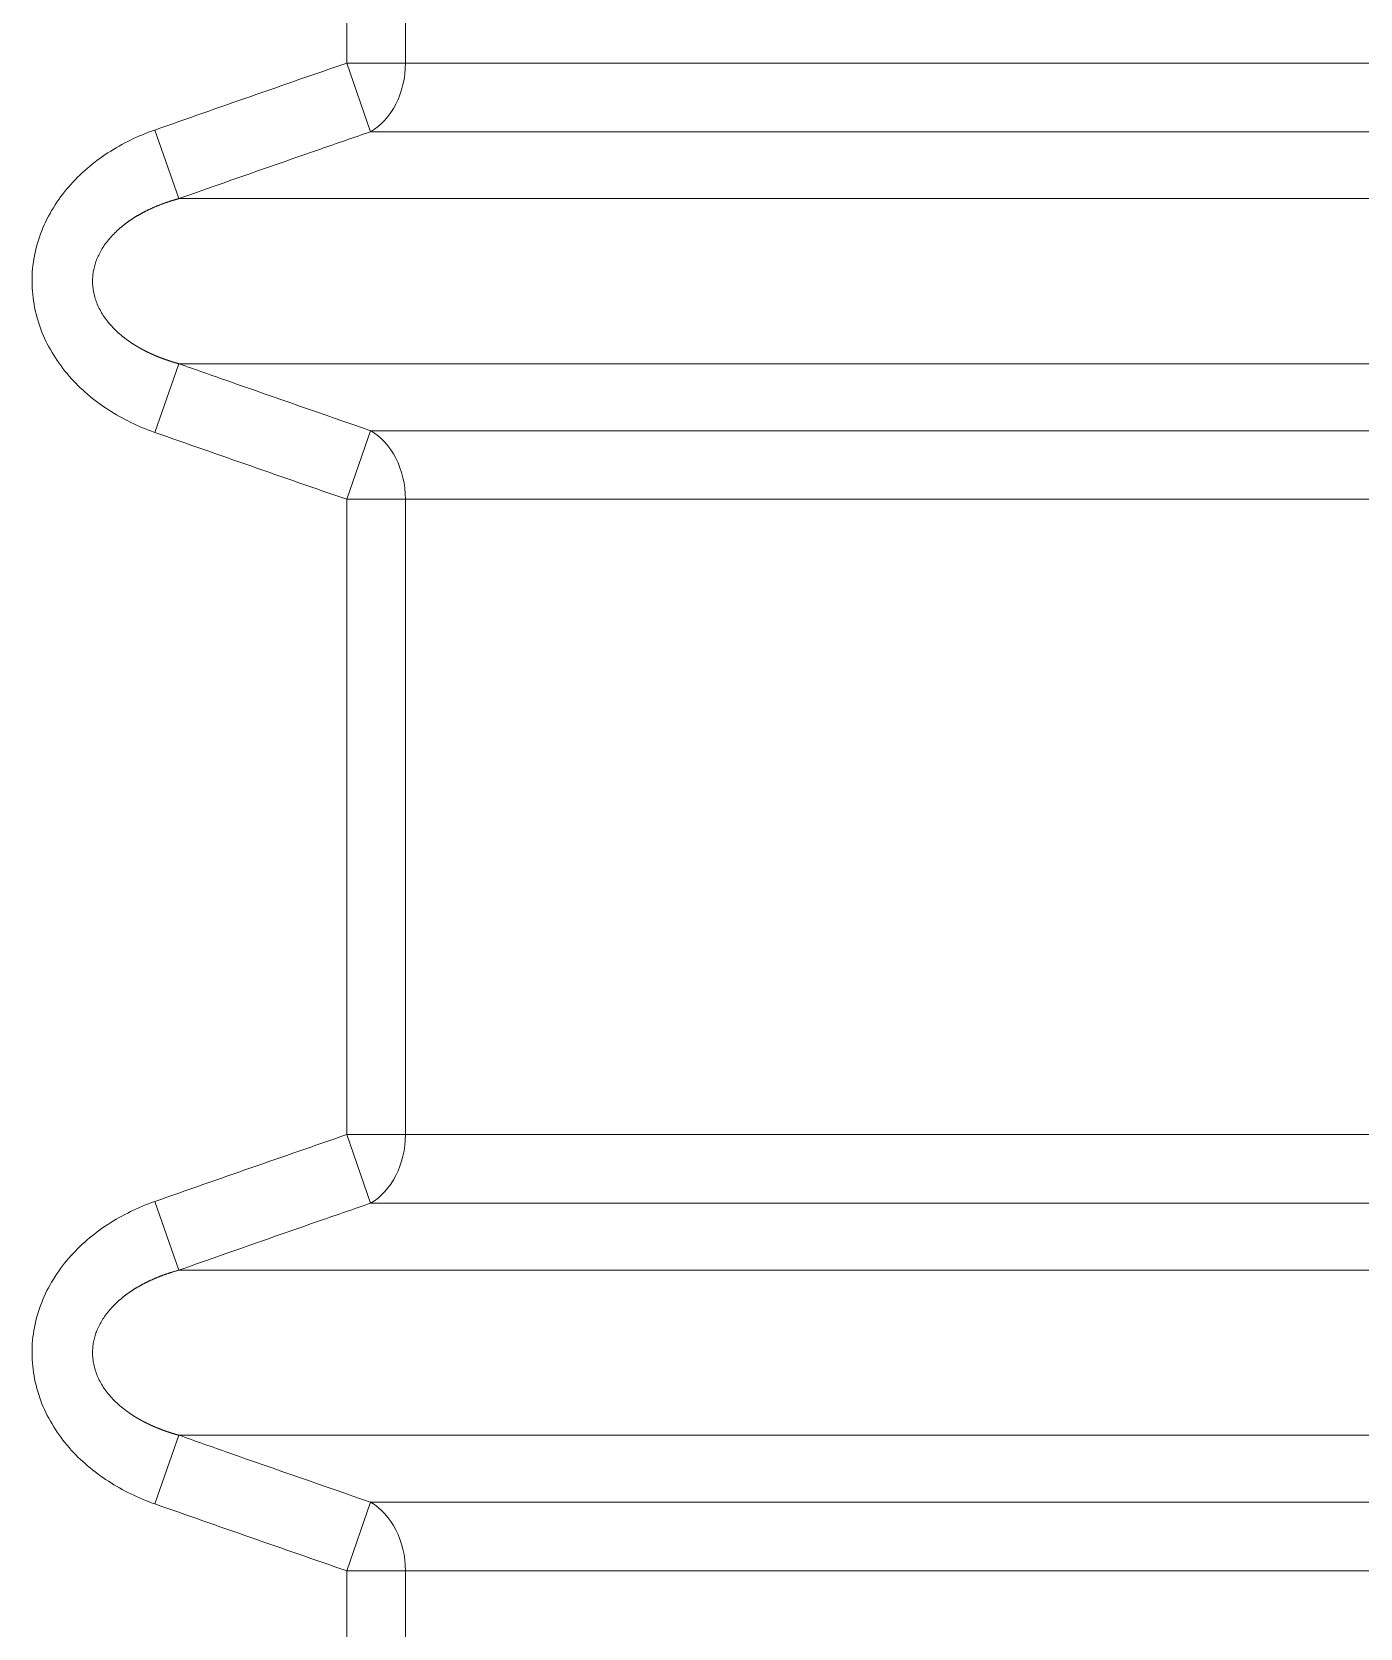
# Model space of a CAD drawing. Header units: millimetres. Extents: x 4664 to 8864, y -38 to 2932.
# Drawn here: x 7807.09 to 7830.21, y 1821.28 to 1849.06 of the extents above; entities that cross this region are included whole.
import ezdxf

# ---------------------------------------------------------------- set-up
doc = ezdxf.new("R2010")
doc.units = ezdxf.units.MM

msp = doc.modelspace()

# ---------------------------------------------------------------- linework, layer by layer
at = {"lineweight": 5}
for p, q in [((7812.571, 1859.573), (7812.571, 1848.517)), ((7813.59, 1848.517), (7813.59, 1859.573)), ((7812.571, 1848.517), (7866.152, 1848.517)), ((7812.571, 1848.517), (7812.983, 1847.323)), ((7809.227, 1847.352), (7809.648, 1846.158)), ((7812.983, 1847.323), (7864.958, 1847.323)), ((7865.931, 1846.158), (7809.648, 1846.158)), ((7809.227, 1842.09), (7809.648, 1843.285)), ((7865.931, 1843.285), (7809.648, 1843.285)), ((7812.571, 1840.925), (7812.983, 1842.119)), ((7864.958, 1842.119), (7812.983, 1842.119)), ((7812.571, 1840.925), (7812.571, 1829.869)), ((7812.571, 1840.925), (7866.152, 1840.925)), ((7813.59, 1829.869), (7813.59, 1840.925)), ((7812.571, 1829.869), (7866.152, 1829.869)), ((7812.571, 1829.869), (7812.983, 1828.674)), ((7809.227, 1828.704), (7809.648, 1827.509)), ((7812.983, 1828.674), (7864.958, 1828.674)), ((7865.931, 1827.509), (7809.648, 1827.509)), ((7809.227, 1823.441), (7809.648, 1824.636)), ((7861.57, 1824.636), (7809.648, 1824.636)), ((7812.571, 1822.276), (7812.983, 1823.471)), ((7849.353, 1823.471), (7812.983, 1823.471)), ((7812.571, 1822.276), (7812.571, 1811.22)), ((7812.571, 1822.276), (7849.569, 1822.276)), ((7813.59, 1811.22), (7813.59, 1822.276))]:
    msp.add_line(p, q, dxfattribs=at)
at = {"lineweight": 5, "extrusion": (0, 0, -1)}
for centre, start_param, end_param in [((7812.571, 1848.517), 1.570796, 2.725761), ((7812.571, 1840.925), 0.415831, 1.570796), ((7812.571, 1829.869), 1.570796, 2.725761), ((7812.571, 1822.276), 0.415831, 1.570796)]:
    msp.add_ellipse(centre, major_axis=(0, 1.306), ratio=0.780444, start_param=start_param, end_param=end_param, dxfattribs=at)
at = {"lineweight": 5}
for points in [[(7812.571, 1848.517), (7811.455, 1848.133), (7810.34, 1847.744), (7809.227, 1847.352)], [(7809.227, 1842.09), (7810.34, 1841.698), (7811.455, 1841.309), (7812.571, 1840.925)], [(7812.571, 1829.869), (7811.455, 1829.484), (7810.34, 1829.096), (7809.227, 1828.704)], [(7809.227, 1823.441), (7810.34, 1823.049), (7811.455, 1822.661), (7812.571, 1822.276)]]:
    msp.add_open_spline(points, degree=3, dxfattribs=at)
for points, knots in [([(7809.227, 1847.352), (7808.941, 1847.251), (7808.666, 1847.119), (7808.161, 1846.79), (7807.928, 1846.592), (7807.533, 1846.136), (7807.37, 1845.875), (7807.149, 1845.316), (7807.09, 1845.013), (7807.092, 1844.414), (7807.153, 1844.11), (7807.376, 1843.557), (7807.54, 1843.296), (7807.934, 1842.844), (7808.168, 1842.646), (7808.672, 1842.32), (7808.941, 1842.19), (7809.227, 1842.09)], [0, 0, 0, 0, 0.125, 0.125, 0.25, 0.25, 0.375, 0.375, 0.5, 0.5, 0.625, 0.625, 0.75, 0.75, 0.875, 0.875, 1, 1, 1, 1]), ([(7809.648, 1846.158), (7810.469, 1846.447), (7811.29, 1846.735), (7812.402, 1847.122), (7812.693, 1847.222), (7812.983, 1847.323)], [0, 0, 0, 0, 0.739335, 0.739335, 1, 1, 1, 1]), ([(7809.648, 1843.285), (7809.645, 1843.285), (7809.639, 1843.287), (7809.63, 1843.289), (7809.622, 1843.292), (7809.613, 1843.294), (7809.605, 1843.296), (7809.597, 1843.299), (7809.588, 1843.301), (7809.58, 1843.304), (7809.571, 1843.306), (7809.563, 1843.309), (7809.555, 1843.311), (7809.546, 1843.314), (7809.538, 1843.316), (7809.53, 1843.319), (7809.522, 1843.321), (7809.513, 1843.324), (7809.505, 1843.327), (7809.497, 1843.329), (7809.489, 1843.332), (7809.481, 1843.334), (7809.473, 1843.337), (7809.465, 1843.34), (7809.457, 1843.342), (7809.449, 1843.345), (7809.441, 1843.348), (7809.433, 1843.351), (7809.425, 1843.353), (7809.417, 1843.356), (7809.409, 1843.359), (7809.401, 1843.362), (7809.393, 1843.365), (7809.385, 1843.367), (7809.378, 1843.37), (7809.37, 1843.373), (7809.362, 1843.376), (7809.354, 1843.379), (7809.347, 1843.382), (7809.339, 1843.385), (7809.331, 1843.387), (7809.324, 1843.39), (7809.316, 1843.393), (7809.309, 1843.396), (7809.301, 1843.399), (7809.294, 1843.402), (7809.286, 1843.405), (7809.279, 1843.408), (7809.271, 1843.411), (7809.264, 1843.414), (7809.257, 1843.417), (7809.249, 1843.42), (7809.242, 1843.424), (7809.235, 1843.427), (7809.227, 1843.43), (7809.22, 1843.433), (7809.213, 1843.436), (7809.206, 1843.439), (7809.199, 1843.442), (7809.192, 1843.445), (7809.184, 1843.449), (7809.177, 1843.452), (7809.17, 1843.455), (7809.163, 1843.458), (7809.156, 1843.461), (7809.149, 1843.465), (7809.142, 1843.468), (7809.135, 1843.471), (7809.128, 1843.474), (7809.122, 1843.478), (7809.115, 1843.481), (7809.108, 1843.484), (7809.101, 1843.488), (7809.094, 1843.491), (7809.088, 1843.494), (7809.081, 1843.498), (7809.074, 1843.501), (7809.068, 1843.504), (7809.061, 1843.508), (7809.054, 1843.511), (7809.048, 1843.515), (7809.041, 1843.518), (7809.035, 1843.521), (7809.028, 1843.525), (7809.022, 1843.528), (7809.015, 1843.532), (7809.009, 1843.535), (7809.002, 1843.539), (7808.996, 1843.542), (7808.99, 1843.546), (7808.983, 1843.549), (7808.977, 1843.553), (7808.971, 1843.556), (7808.964, 1843.56), (7808.958, 1843.563), (7808.952, 1843.567), (7808.946, 1843.57), (7808.94, 1843.574), (7808.934, 1843.577), (7808.928, 1843.581), (7808.921, 1843.584), (7808.915, 1843.588), (7808.909, 1843.592), (7808.903, 1843.595), (7808.898, 1843.599), (7808.892, 1843.602), (7808.886, 1843.606), (7808.88, 1843.61), (7808.874, 1843.613), (7808.868, 1843.617), (7808.862, 1843.621), (7808.857, 1843.624), (7808.851, 1843.628), (7808.845, 1843.632), (7808.839, 1843.635), (7808.834, 1843.639), (7808.828, 1843.643), (7808.822, 1843.647), (7808.817, 1843.65), (7808.811, 1843.654), (7808.806, 1843.658), (7808.8, 1843.661), (7808.795, 1843.665), (7808.789, 1843.669), (7808.784, 1843.673), (7808.779, 1843.677), (7808.773, 1843.68), (7808.768, 1843.684), (7808.762, 1843.688), (7808.757, 1843.692), (7808.752, 1843.695), (7808.747, 1843.699), (7808.741, 1843.703), (7808.736, 1843.707), (7808.731, 1843.711), (7808.726, 1843.715), (7808.721, 1843.718), (7808.716, 1843.722), (7808.711, 1843.726), (7808.706, 1843.73), (7808.701, 1843.734), (7808.696, 1843.738), (7808.691, 1843.742), (7808.686, 1843.745), (7808.681, 1843.749), (7808.676, 1843.753), (7808.671, 1843.757), (7808.634, 1843.787), (7808.568, 1843.844), (7808.479, 1843.934), (7808.4, 1844.026), (7808.332, 1844.121), (7808.274, 1844.219), (7808.227, 1844.317), (7808.19, 1844.418), (7808.164, 1844.518), (7808.148, 1844.62), (7808.143, 1844.718), (7808.148, 1844.813), (7808.161, 1844.905), (7808.182, 1844.996), (7808.212, 1845.087), (7808.251, 1845.178), (7808.299, 1845.267), (7808.355, 1845.354), (7808.42, 1845.44), (7808.493, 1845.523), (7808.575, 1845.604), (7808.637, 1845.657), (7808.674, 1845.687), (7808.683, 1845.695), (7808.693, 1845.702), (7808.703, 1845.71), (7808.712, 1845.717), (7808.722, 1845.725), (7808.732, 1845.732), (7808.742, 1845.74), (7808.753, 1845.747), (7808.763, 1845.755), (7808.773, 1845.762), (7808.784, 1845.769), (7808.795, 1845.777), (7808.805, 1845.784), (7808.816, 1845.791), (7808.827, 1845.799), (7808.838, 1845.806), (7808.849, 1845.813), (7808.86, 1845.82), (7808.872, 1845.827), (7808.883, 1845.834), (7808.895, 1845.842), (7808.906, 1845.849), (7808.918, 1845.856), (7808.93, 1845.863), (7808.942, 1845.87), (7808.954, 1845.876), (7808.966, 1845.883), (7808.978, 1845.89), (7808.991, 1845.897), (7809.003, 1845.904), (7809.015, 1845.911), (7809.028, 1845.917), (7809.041, 1845.924), (7809.054, 1845.931), (7809.067, 1845.937), (7809.08, 1845.944), (7809.093, 1845.95), (7809.106, 1845.957), (7809.119, 1845.963), (7809.133, 1845.97), (7809.146, 1845.976), (7809.16, 1845.982), (7809.174, 1845.989), (7809.187, 1845.995), (7809.201, 1846.001), (7809.215, 1846.007), (7809.23, 1846.013), (7809.244, 1846.019), (7809.258, 1846.025), (7809.272, 1846.031), (7809.287, 1846.037), (7809.302, 1846.043), (7809.316, 1846.049), (7809.331, 1846.054), (7809.346, 1846.06), (7809.361, 1846.066), (7809.376, 1846.071), (7809.391, 1846.077), (7809.407, 1846.082), (7809.422, 1846.088), (7809.438, 1846.093), (7809.453, 1846.098), (7809.469, 1846.104), (7809.485, 1846.109), (7809.5, 1846.114), (7809.516, 1846.119), (7809.533, 1846.124), (7809.549, 1846.129), (7809.565, 1846.134), (7809.581, 1846.139), (7809.598, 1846.144), (7809.614, 1846.148), (7809.631, 1846.153), (7809.642, 1846.156), (7809.648, 1846.158)], [0, 0, 0, 0, 0.002031, 0.004058, 0.006081, 0.008099, 0.010112, 0.012121, 0.014125, 0.016125, 0.01812, 0.02011, 0.022096, 0.024078, 0.026055, 0.028027, 0.029995, 0.031959, 0.033918, 0.035872, 0.037822, 0.039767, 0.041708, 0.043644, 0.045576, 0.047503, 0.049426, 0.051344, 0.053258, 0.055167, 0.057072, 0.058972, 0.060867, 0.062759, 0.064645, 0.066527, 0.068405, 0.070278, 0.072147, 0.074011, 0.075871, 0.077726, 0.079577, 0.081423, 0.083265, 0.085102, 0.086935, 0.088763, 0.090587, 0.092406, 0.094221, 0.096032, 0.097838, 0.099639, 0.101436, 0.103229, 0.105017, 0.106801, 0.10858, 0.110355, 0.112125, 0.113891, 0.115652, 0.11741, 0.119162, 0.12091, 0.122654, 0.124393, 0.126128, 0.127859, 0.129585, 0.131306, 0.133023, 0.134736, 0.136444, 0.138148, 0.139848, 0.141543, 0.143234, 0.14492, 0.146602, 0.14828, 0.149953, 0.151622, 0.153286, 0.154946, 0.156602, 0.158253, 0.1599, 0.161543, 0.163181, 0.164815, 0.166444, 0.168069, 0.16969, 0.171306, 0.172919, 0.174526, 0.17613, 0.177729, 0.179324, 0.180914, 0.1825, 0.184082, 0.18566, 0.187233, 0.188802, 0.190366, 0.191927, 0.193483, 0.195034, 0.196582, 0.198125, 0.199664, 0.201199, 0.202729, 0.204255, 0.205777, 0.207295, 0.208808, 0.210317, 0.211822, 0.213323, 0.214819, 0.216311, 0.217799, 0.219283, 0.220763, 0.222238, 0.223709, 0.225176, 0.226639, 0.228097, 0.229552, 0.231002, 0.232448, 0.23389, 0.235328, 0.236761, 0.238191, 0.239616, 0.241037, 0.242454, 0.243867, 0.245276, 0.246681, 0.248081, 0.249478, 0.27888, 0.307059, 0.334092, 0.360063, 0.385072, 0.409228, 0.432657, 0.455495, 0.477889, 0.499996, 0.520039, 0.540307, 0.560919, 0.581985, 0.603612, 0.625896, 0.648924, 0.672776, 0.697522, 0.723225, 0.74994, 0.752666, 0.755408, 0.758166, 0.760939, 0.763728, 0.766533, 0.769354, 0.772191, 0.775043, 0.777912, 0.780797, 0.783698, 0.786614, 0.789547, 0.792496, 0.795462, 0.798443, 0.801441, 0.804455, 0.807486, 0.810532, 0.813596, 0.816675, 0.819771, 0.822884, 0.826013, 0.829158, 0.83232, 0.835499, 0.838694, 0.841906, 0.845135, 0.84838, 0.851642, 0.854921, 0.858216, 0.861528, 0.864857, 0.868203, 0.871566, 0.874945, 0.878342, 0.881755, 0.885185, 0.888632, 0.892097, 0.895578, 0.899076, 0.902591, 0.906123, 0.909672, 0.913238, 0.916822, 0.920422, 0.924039, 0.927674, 0.931326, 0.934994, 0.93868, 0.942384, 0.946104, 0.949842, 0.953596, 0.957368, 0.961158, 0.964964, 0.968788, 0.972629, 0.976487, 0.980363, 0.984255, 0.988166, 0.992093, 0.996038, 1, 1, 1, 1]), ([(7812.983, 1842.119), (7812.16, 1842.404), (7811.338, 1842.69), (7810.227, 1843.08), (7809.937, 1843.182), (7809.648, 1843.285)], [0, 0, 0, 0, 0.739335, 0.739335, 1, 1, 1, 1]), ([(7809.227, 1828.704), (7808.941, 1828.603), (7808.666, 1828.47), (7808.161, 1828.142), (7807.928, 1827.944), (7807.533, 1827.488), (7807.37, 1827.227), (7807.149, 1826.668), (7807.09, 1826.364), (7807.092, 1825.765), (7807.153, 1825.461), (7807.376, 1824.908), (7807.54, 1824.647), (7807.934, 1824.195), (7808.168, 1823.998), (7808.672, 1823.672), (7808.941, 1823.542), (7809.227, 1823.441)], [0, 0, 0, 0, 0.125, 0.125, 0.25, 0.25, 0.375, 0.375, 0.5, 0.5, 0.625, 0.625, 0.75, 0.75, 0.875, 0.875, 1, 1, 1, 1]), ([(7809.648, 1827.509), (7810.469, 1827.799), (7811.29, 1828.087), (7812.402, 1828.473), (7812.693, 1828.574), (7812.983, 1828.674)], [0, 0, 0, 0, 0.739335, 0.739335, 1, 1, 1, 1]), ([(7809.648, 1824.636), (7809.645, 1824.637), (7809.639, 1824.638), (7809.63, 1824.641), (7809.622, 1824.643), (7809.613, 1824.645), (7809.605, 1824.648), (7809.597, 1824.65), (7809.588, 1824.653), (7809.58, 1824.655), (7809.571, 1824.658), (7809.563, 1824.66), (7809.555, 1824.663), (7809.546, 1824.665), (7809.538, 1824.668), (7809.53, 1824.67), (7809.522, 1824.673), (7809.513, 1824.675), (7809.505, 1824.678), (7809.497, 1824.681), (7809.489, 1824.683), (7809.481, 1824.686), (7809.473, 1824.688), (7809.465, 1824.691), (7809.457, 1824.694), (7809.449, 1824.697), (7809.441, 1824.699), (7809.433, 1824.702), (7809.425, 1824.705), (7809.417, 1824.708), (7809.409, 1824.71), (7809.401, 1824.713), (7809.393, 1824.716), (7809.385, 1824.719), (7809.378, 1824.722), (7809.37, 1824.724), (7809.362, 1824.727), (7809.354, 1824.73), (7809.347, 1824.733), (7809.339, 1824.736), (7809.331, 1824.739), (7809.324, 1824.742), (7809.316, 1824.745), (7809.309, 1824.748), (7809.301, 1824.751), (7809.294, 1824.754), (7809.286, 1824.757), (7809.279, 1824.76), (7809.271, 1824.763), (7809.264, 1824.766), (7809.257, 1824.769), (7809.249, 1824.772), (7809.242, 1824.775), (7809.235, 1824.778), (7809.227, 1824.781), (7809.22, 1824.784), (7809.213, 1824.787), (7809.206, 1824.791), (7809.199, 1824.794), (7809.192, 1824.797), (7809.184, 1824.8), (7809.177, 1824.803), (7809.17, 1824.806), (7809.163, 1824.81), (7809.156, 1824.813), (7809.149, 1824.816), (7809.142, 1824.819), (7809.135, 1824.823), (7809.128, 1824.826), (7809.122, 1824.829), (7809.115, 1824.832), (7809.108, 1824.836), (7809.101, 1824.839), (7809.094, 1824.842), (7809.088, 1824.846), (7809.081, 1824.849), (7809.074, 1824.852), (7809.068, 1824.856), (7809.061, 1824.859), (7809.054, 1824.863), (7809.048, 1824.866), (7809.041, 1824.869), (7809.035, 1824.873), (7809.028, 1824.876), (7809.022, 1824.88), (7809.015, 1824.883), (7809.009, 1824.886), (7809.002, 1824.89), (7808.996, 1824.893), (7808.99, 1824.897), (7808.983, 1824.9), (7808.977, 1824.904), (7808.971, 1824.907), (7808.964, 1824.911), (7808.958, 1824.914), (7808.952, 1824.918), (7808.946, 1824.922), (7808.94, 1824.925), (7808.934, 1824.929), (7808.928, 1824.932), (7808.921, 1824.936), (7808.915, 1824.939), (7808.909, 1824.943), (7808.903, 1824.947), (7808.898, 1824.95), (7808.892, 1824.954), (7808.886, 1824.957), (7808.88, 1824.961), (7808.874, 1824.965), (7808.868, 1824.968), (7808.862, 1824.972), (7808.857, 1824.976), (7808.851, 1824.979), (7808.845, 1824.983), (7808.839, 1824.987), (7808.834, 1824.991), (7808.828, 1824.994), (7808.822, 1824.998), (7808.817, 1825.002), (7808.811, 1825.005), (7808.806, 1825.009), (7808.8, 1825.013), (7808.795, 1825.017), (7808.789, 1825.02), (7808.784, 1825.024), (7808.779, 1825.028), (7808.773, 1825.032), (7808.768, 1825.035), (7808.762, 1825.039), (7808.757, 1825.043), (7808.752, 1825.047), (7808.747, 1825.051), (7808.741, 1825.054), (7808.736, 1825.058), (7808.731, 1825.062), (7808.726, 1825.066), (7808.721, 1825.07), (7808.716, 1825.074), (7808.711, 1825.077), (7808.706, 1825.081), (7808.701, 1825.085), (7808.696, 1825.089), (7808.691, 1825.093), (7808.686, 1825.097), (7808.681, 1825.101), (7808.676, 1825.105), (7808.671, 1825.108), (7808.634, 1825.138), (7808.568, 1825.196), (7808.479, 1825.285), (7808.4, 1825.378), (7808.332, 1825.473), (7808.274, 1825.57), (7808.227, 1825.669), (7808.19, 1825.769), (7808.164, 1825.87), (7808.148, 1825.971), (7808.143, 1826.069), (7808.148, 1826.164), (7808.161, 1826.256), (7808.182, 1826.348), (7808.212, 1826.439), (7808.251, 1826.529), (7808.299, 1826.618), (7808.355, 1826.705), (7808.42, 1826.791), (7808.493, 1826.874), (7808.575, 1826.955), (7808.637, 1827.009), (7808.674, 1827.038), (7808.683, 1827.046), (7808.693, 1827.054), (7808.703, 1827.061), (7808.712, 1827.069), (7808.722, 1827.076), (7808.732, 1827.084), (7808.742, 1827.091), (7808.753, 1827.099), (7808.763, 1827.106), (7808.773, 1827.113), (7808.784, 1827.121), (7808.795, 1827.128), (7808.805, 1827.135), (7808.816, 1827.143), (7808.827, 1827.15), (7808.838, 1827.157), (7808.849, 1827.164), (7808.86, 1827.172), (7808.872, 1827.179), (7808.883, 1827.186), (7808.895, 1827.193), (7808.906, 1827.2), (7808.918, 1827.207), (7808.93, 1827.214), (7808.942, 1827.221), (7808.954, 1827.228), (7808.966, 1827.235), (7808.978, 1827.242), (7808.991, 1827.248), (7809.003, 1827.255), (7809.015, 1827.262), (7809.028, 1827.269), (7809.041, 1827.275), (7809.054, 1827.282), (7809.067, 1827.289), (7809.08, 1827.295), (7809.093, 1827.302), (7809.106, 1827.308), (7809.119, 1827.315), (7809.133, 1827.321), (7809.146, 1827.327), (7809.16, 1827.334), (7809.174, 1827.34), (7809.187, 1827.346), (7809.201, 1827.352), (7809.215, 1827.358), (7809.23, 1827.365), (7809.244, 1827.371), (7809.258, 1827.377), (7809.272, 1827.383), (7809.287, 1827.388), (7809.302, 1827.394), (7809.316, 1827.4), (7809.331, 1827.406), (7809.346, 1827.412), (7809.361, 1827.417), (7809.376, 1827.423), (7809.391, 1827.428), (7809.407, 1827.434), (7809.422, 1827.439), (7809.438, 1827.445), (7809.453, 1827.45), (7809.469, 1827.455), (7809.485, 1827.46), (7809.5, 1827.465), (7809.516, 1827.471), (7809.533, 1827.476), (7809.549, 1827.481), (7809.565, 1827.485), (7809.581, 1827.49), (7809.598, 1827.495), (7809.614, 1827.5), (7809.631, 1827.504), (7809.642, 1827.507), (7809.648, 1827.509)], [0, 0, 0, 0, 0.002031, 0.004058, 0.006081, 0.008099, 0.010112, 0.012121, 0.014125, 0.016125, 0.01812, 0.02011, 0.022096, 0.024078, 0.026055, 0.028027, 0.029995, 0.031959, 0.033918, 0.035872, 0.037822, 0.039767, 0.041708, 0.043644, 0.045576, 0.047503, 0.049426, 0.051344, 0.053258, 0.055167, 0.057072, 0.058972, 0.060867, 0.062759, 0.064645, 0.066527, 0.068405, 0.070278, 0.072147, 0.074011, 0.075871, 0.077726, 0.079577, 0.081423, 0.083265, 0.085102, 0.086935, 0.088763, 0.090587, 0.092406, 0.094221, 0.096032, 0.097838, 0.099639, 0.101436, 0.103229, 0.105017, 0.106801, 0.10858, 0.110355, 0.112125, 0.113891, 0.115652, 0.11741, 0.119162, 0.12091, 0.122654, 0.124393, 0.126128, 0.127859, 0.129585, 0.131306, 0.133023, 0.134736, 0.136444, 0.138148, 0.139848, 0.141543, 0.143234, 0.14492, 0.146602, 0.14828, 0.149953, 0.151622, 0.153286, 0.154946, 0.156602, 0.158253, 0.1599, 0.161543, 0.163181, 0.164815, 0.166444, 0.168069, 0.16969, 0.171306, 0.172919, 0.174526, 0.17613, 0.177729, 0.179324, 0.180914, 0.1825, 0.184082, 0.18566, 0.187233, 0.188802, 0.190366, 0.191927, 0.193483, 0.195034, 0.196582, 0.198125, 0.199664, 0.201199, 0.202729, 0.204255, 0.205777, 0.207295, 0.208808, 0.210317, 0.211822, 0.213323, 0.214819, 0.216311, 0.217799, 0.219283, 0.220763, 0.222238, 0.223709, 0.225176, 0.226639, 0.228097, 0.229552, 0.231002, 0.232448, 0.23389, 0.235328, 0.236761, 0.238191, 0.239616, 0.241037, 0.242454, 0.243867, 0.245276, 0.246681, 0.248081, 0.249478, 0.27888, 0.307059, 0.334092, 0.360063, 0.385072, 0.409228, 0.432657, 0.455495, 0.477889, 0.499996, 0.520039, 0.540307, 0.560919, 0.581985, 0.603612, 0.625896, 0.648924, 0.672776, 0.697522, 0.723225, 0.74994, 0.752666, 0.755408, 0.758166, 0.760939, 0.763728, 0.766533, 0.769354, 0.772191, 0.775043, 0.777912, 0.780797, 0.783698, 0.786614, 0.789547, 0.792496, 0.795462, 0.798443, 0.801441, 0.804455, 0.807486, 0.810532, 0.813596, 0.816675, 0.819771, 0.822884, 0.826013, 0.829158, 0.83232, 0.835499, 0.838694, 0.841906, 0.845135, 0.84838, 0.851642, 0.854921, 0.858216, 0.861528, 0.864857, 0.868203, 0.871566, 0.874945, 0.878342, 0.881755, 0.885185, 0.888632, 0.892097, 0.895578, 0.899076, 0.902591, 0.906123, 0.909672, 0.913238, 0.916822, 0.920422, 0.924039, 0.927674, 0.931326, 0.934994, 0.93868, 0.942384, 0.946104, 0.949842, 0.953596, 0.957368, 0.961158, 0.964964, 0.968788, 0.972629, 0.976487, 0.980363, 0.984255, 0.988166, 0.992093, 0.996038, 1, 1, 1, 1]), ([(7812.983, 1823.471), (7812.16, 1823.755), (7811.338, 1824.042), (7810.227, 1824.432), (7809.937, 1824.534), (7809.648, 1824.636)], [0, 0, 0, 0, 0.739335, 0.739335, 1, 1, 1, 1])]:
    msp.add_open_spline(points, degree=3, knots=knots, dxfattribs=at)

doc.saveas('drawing.dxf')
